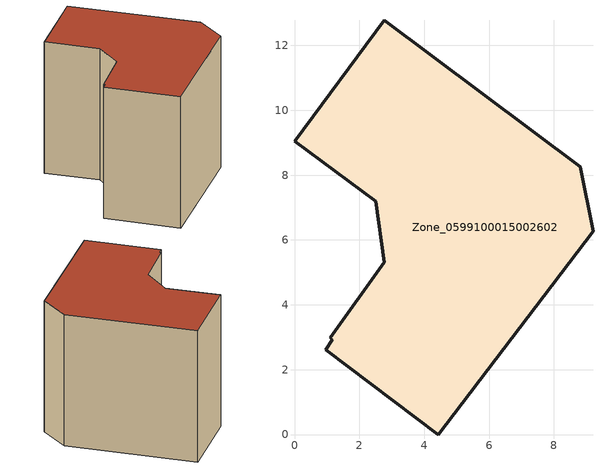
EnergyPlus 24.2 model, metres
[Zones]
Zone_0599100015002602
 floor ground (C_G): 2.77,12.77 8.81,8.25 9.21,6.26 4.44,0 0.96,2.62 1.16,2.92 1.1,2.98 2.77,5.31 2.51,7.19 0,9.04 z1.04
 wall outside (C_F): 8.81,8.25 2.77,12.77 0,9.04 2.51,7.19 2.77,5.31 1.1,2.98 1.16,2.92 0.96,2.62 4.44,0 9.21,6.26 8.81,8.25 z1.04:8.97
 roof outside (C_R): 1.16,2.92 0.96,2.62 4.44,0 9.21,6.26 8.81,8.25 2.77,12.77 0,9.04 2.51,7.19 2.77,5.31 1.1,2.98 z8.97
[BUILDING]
Pand.0599100015002602: North Axis=0; Terrain=City; Loads Convergence Tolerance Value=0.04; Temperature Convergence Tolerance Value=0.4; Solar Distribution=FullExterior; Maximum Number of Warmup Days=25; Minimum Number of Warmup Days=1
[Site:Location]
Rotterdam.The.Hague.AP_ZH_NLD Design_Conditions: Latitude=51.96; Longitude=4.45; Time Zone=1; Elevation=-4.5
[SITE:GROUNDTEMPERATURE:BUILDINGSURFACE]
18, 18, 18, 18, 18, 18, 18, 18, 18, 18, 18, 18
[MATERIAL] Thermal Absorptance=0.9; Solar Absorptance=0.7; Visible Absorptance=0.7
Name | Roughness | Thickness | Conductivity | Density | Specific Heat
G.TI.1975-1991 | MediumSmooth | 0.15 | 0.288461 | 540 | 1210
F.TI.1975-1991 | Rough | 0.3 | 0.230769 | 1920 | 840
R.TI.1975-1991 | MediumRough | 0.2 | 0.153846 | 1500 | 1000
[CONSTRUCTION]
C_G: G.TI.1975-1991
C_F: F.TI.1975-1991
C_R: R.TI.1975-1991
[ZONE]
Zone_0599100015002602: Type=1; Multiplier=1; Ceiling Height=Autocalculate; Volume=Autocalculate; Floor Area=autocalculate; Part of Total Floor Area=Yes
[ZONEINFILTRATION:DESIGNFLOWRATE]
Infil_Zone_0599100015002602: Zone or ZoneList or Space or SpaceList=Zone_0599100015002602; Schedule=AlwaysOn; Design Flow Rate Calculation Method=Flow/Area; Flow Rate per Floor Area=0.003; Constant Term Coefficient=1; Temperature Term Coefficient=0; Velocity Term Coefficient=0; Velocity Squared Term Coefficient=0
[HVACTEMPLATE:ZONE:IDEALLOADSAIRSYSTEM]
Zone_0599100015002602: Maximum Heating Supply Air Temperature=50; Minimum Cooling Supply Air Temperature=13; Maximum Heating Supply Air Humidity Ratio=0.0156; Minimum Cooling Supply Air Humidity Ratio=0.0077; Heating Limit=NoLimit; Cooling Limit=NoLimit; Dehumidification Control Type=ConstantSensibleHeatRatio; Cooling Sensible Heat Ratio=0.7; Dehumidification Setpoint=60; Humidification Control Type=None; Humidification Setpoint=30; Outdoor Air Method=None; Outdoor Air Flow Rate per Person=0.00944; Outdoor Air Flow Rate per Zone Floor Area=0; Outdoor Air Flow Rate per Zone=0; Demand Controlled Ventilation Type=None; Outdoor Air Economizer Type=NoEconomizer; Heat Recovery Type=None; Sensible Heat Recovery Effectiveness=0.7; Latent Heat Recovery Effectiveness=0.65
[ZONECONTROL:THERMOSTAT]
ThermostatControl_Zone_0599100015002602: Zone or ZoneList=Zone_0599100015002602; Control Type Schedule=DualSetpointControlType; Control 1=Thermostat_Zone_0599100015002602; Temperature Difference Between Cutout And Setpoint=0
[THERMOSTATSETPOINT:DUALSETPOINT]
Thermostat_Zone_0599100015002602: Heating Setpoint Temperature Schedule=HeatingSetpoint_Zone_0599100015002602; Cooling Setpoint Temperature Schedule=CoolingSetpoint_Zone_0599100015002602
[SCHEDULE:COMPACT]
HeatingSetpoint_Zone_0599100015002602: Through: 12/31, For: AllDays, Until: 24:00, 21
CoolingSetpoint_Zone_0599100015002602: Through: 12/31, For: AllDays, Until: 24:00, 24
DualSetpointControlType: Through: 12/31, For: AllDays, Until: 24:00, 4
AlwaysOn: Through: 12/31, For: AllDays, Until: 24:00, 1
